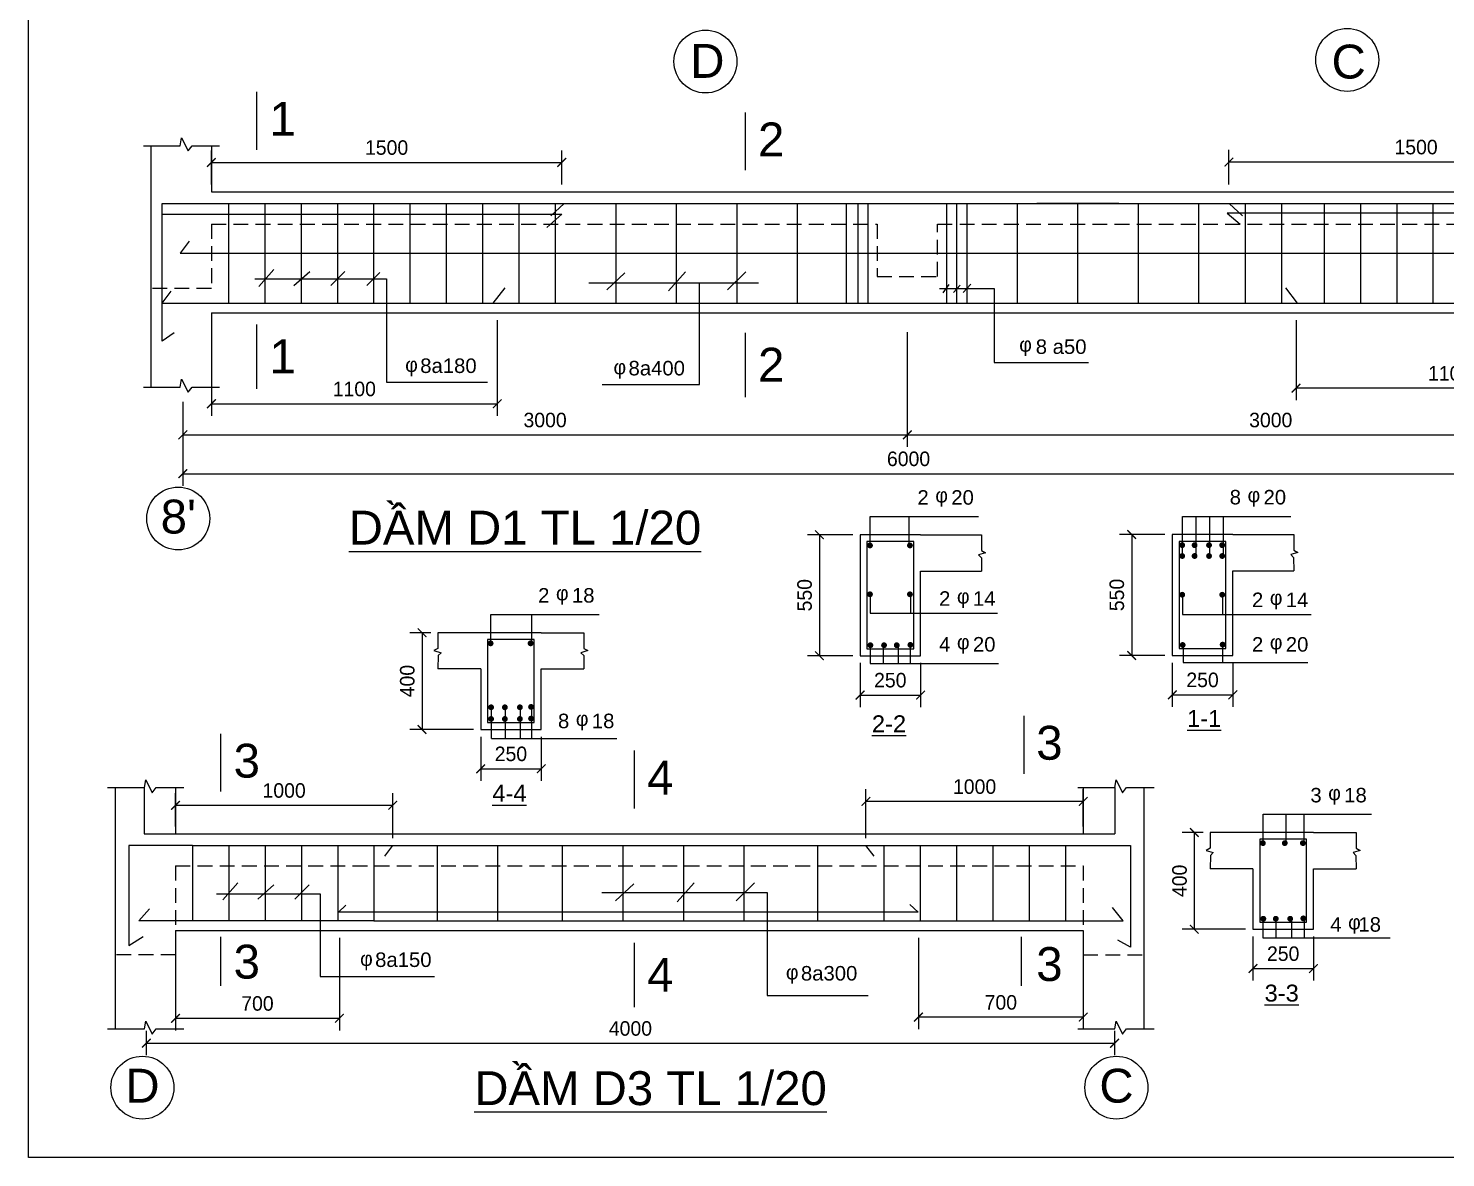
# Model space of a CAD drawing. Header units: millimetres. Extents: x -13160 to 122279, y 2205 to 75228.
# Drawn here: x -13160 to 16118, y 15828 to 39166 of the extents above; entities that cross this region are included whole.
import ezdxf
from ezdxf.enums import TextEntityAlignment as Align

# ---------------------------------------------------------------- set-up
doc = ezdxf.new("R2010")
doc.units = ezdxf.units.MM
doc.header["$LTSCALE"] = 6
doc.linetypes.add('DASHED', pattern=[19.05, 12.7, -6.35])
for name, color, linetype in [('BAO', 3, 'Continuous'), ('BAODAM', 3, 'Continuous'), ('BAOMANH', 2, 'Continuous'), ('DAI', 4, 'Continuous'), ('KTHUOT', 6, 'Continuous'), ('TEXT', 7, 'Continuous'), ('THEP', 1, 'Continuous')]:
    doc.layers.add(name, color=color, linetype=linetype)
doc.styles.add('VH', font='VHELVEN.TTF')
doc.styles.add('VNI-TIMES', font='VTIMESN.TTF')
doc.dimstyles.new('D1', dxfattribs={"dimtxt": 350, "dimasz": 180, "dimexe": 250, "dimexo": 150, "dimgap": 150, "dimtad": 1, "dimdec": 0, "dimtxsty": 'VNI-TIMES', "dimblk": 'ARCHTICK', "dimblk2": 'ARCHTICK', "dimcen": 2.5, "dimadec": 0, "dimazin": 0, "dimtfac": 1, "dimtdec": 0, "dimtmove": 0, "dimatfit": 3, "dimldrblk": 'ARCHTICK', "dimfxl": 0, "dimarcsym": 0})

# ---------------------------------------------------------------- blocks, each defined once
blk = doc.blocks.new('_ArchTick')
at = {"layer": 'BAOMANH', "color": 0, "const_width": 0.15}
blk.add_lwpolyline([(-0.5, -0.5), (0.5, 0.5)], dxfattribs=at)
blk = doc.blocks.new('*D24')
at = {"color": 0, "linetype": 'ByBlock', "ltscale": 4}
for p, q in [((6689, 32219), (6689, 29846)), ((-8276, 30776), (-8276, 29846)), ((-8276, 30096), (6689, 30096))]:
    blk.add_line(p, q, dxfattribs=at)
at = {"layer": 'DEFPOINTS', "color": 0, "linetype": 'ByBlock', "ltscale": 4}
for p in [(6689, 32369), (-8276, 30926), (6689, 30096)]:
    blk.add_point(p, dxfattribs=at)
at = {"color": 0, "linetype": 'ByBlock', "ltscale": 4, "xscale": 180, "yscale": 180, "zscale": 180, "rotation": 180}
blk.add_blockref('_ArchTick', (-8276, 30096), dxfattribs=at)
at = {"color": 0, "linetype": 'ByBlock', "ltscale": 4, "xscale": 180, "yscale": 180, "zscale": 180}
blk.add_blockref('_ArchTick', (6689, 30096), dxfattribs=at)
at = {"color": 0, "linetype": 'ByBlock', "ltscale": 4, "insert": (-793, 30400), "char_height": 300, "attachment_point": 5, "style": 'VNI-TIMES'}
blk.add_mtext('3000', dxfattribs=at)
blk = doc.blocks.new('*D25')
at = {"color": 0, "linetype": 'ByBlock', "ltscale": 4}
for p, q in [((6689, 32069), (6689, 29846)), ((21705, 30776), (21705, 29846)), ((6689, 30096), (21705, 30096))]:
    blk.add_line(p, q, dxfattribs=at)
at = {"layer": 'DEFPOINTS', "color": 0, "linetype": 'ByBlock', "ltscale": 4}
for p in [(6689, 32219), (21705, 30926), (21705, 30096)]:
    blk.add_point(p, dxfattribs=at)
at = {"color": 0, "linetype": 'ByBlock', "ltscale": 4, "xscale": 180, "yscale": 180, "zscale": 180, "rotation": 180}
blk.add_blockref('_ArchTick', (6689, 30096), dxfattribs=at)
at = {"color": 0, "linetype": 'ByBlock', "ltscale": 4, "xscale": 180, "yscale": 180, "zscale": 180}
blk.add_blockref('_ArchTick', (21705, 30096), dxfattribs=at)
at = {"color": 0, "linetype": 'ByBlock', "ltscale": 4, "insert": (14197, 30400), "char_height": 300, "attachment_point": 5, "style": 'VNI-TIMES'}
blk.add_mtext('3000', dxfattribs=at)
blk = doc.blocks.new('*D26')
at = {"color": 0, "linetype": 'ByBlock', "ltscale": 4}
for p, q in [((-8276, 29946), (-8276, 28796)), ((21705, 29946), (21705, 28796)), ((-8276, 29046), (21705, 29046))]:
    blk.add_line(p, q, dxfattribs=at)
at = {"layer": 'DEFPOINTS', "color": 0, "linetype": 'ByBlock', "ltscale": 4}
for p in [(-8276, 30096), (21705, 30096), (21705, 29046)]:
    blk.add_point(p, dxfattribs=at)
at = {"color": 0, "linetype": 'ByBlock', "ltscale": 4, "xscale": 180, "yscale": 180, "zscale": 180, "rotation": 180}
blk.add_blockref('_ArchTick', (-8276, 29046), dxfattribs=at)
at = {"color": 0, "linetype": 'ByBlock', "ltscale": 4, "xscale": 180, "yscale": 180, "zscale": 180}
blk.add_blockref('_ArchTick', (21705, 29046), dxfattribs=at)
at = {"color": 0, "linetype": 'ByBlock', "ltscale": 4, "insert": (6715, 29351), "char_height": 300, "attachment_point": 5, "style": 'VNI-TIMES'}
blk.add_mtext('6000', dxfattribs=at)
blk = doc.blocks.new('*D27')
at = {"color": 0, "linetype": 'ByBlock', "ltscale": 4}
for p, q in [((10320, 28706), (9382, 28706)), ((9632, 28706), (9632, 26206)), ((10320, 26206), (9382, 26206))]:
    blk.add_line(p, q, dxfattribs=at)
at = {"layer": 'DEFPOINTS', "color": 0, "linetype": 'ByBlock', "ltscale": 4}
for p in [(10470, 28706), (9632, 26206), (10470, 26206)]:
    blk.add_point(p, dxfattribs=at)
at = {"color": 0, "linetype": 'ByBlock', "ltscale": 4, "xscale": 180, "yscale": 180, "zscale": 180}
for p, rotation in [((9632, 28706), 90), ((9632, 26206), 270)]:
    blk.add_blockref('_ArchTick', p, dxfattribs=dict(at, rotation=rotation))
at = {"color": 0, "linetype": 'ByBlock', "ltscale": 4, "insert": (9326, 27456), "char_height": 300, "attachment_point": 5, "rotation": 90, "style": 'VNI-TIMES'}
blk.add_mtext('550', dxfattribs=at)
blk = doc.blocks.new('*D28')
at = {"color": 0, "linetype": 'ByBlock', "ltscale": 4}
for p, q in [((1460, 26051), (1460, 25138)), ((2710, 26051), (2710, 25138)), ((1460, 25388), (2710, 25388))]:
    blk.add_line(p, q, dxfattribs=at)
at = {"layer": 'DEFPOINTS', "color": 0, "linetype": 'ByBlock', "ltscale": 4}
for p in [(1460, 26201), (2710, 26201), (2710, 25388)]:
    blk.add_point(p, dxfattribs=at)
at = {"color": 0, "linetype": 'ByBlock', "ltscale": 4, "xscale": 180, "yscale": 180, "zscale": 180, "rotation": 180}
blk.add_blockref('_ArchTick', (1460, 25388), dxfattribs=at)
at = {"color": 0, "linetype": 'ByBlock', "ltscale": 4, "xscale": 180, "yscale": 180, "zscale": 180}
blk.add_blockref('_ArchTick', (2710, 25388), dxfattribs=at)
at = {"color": 0, "linetype": 'ByBlock', "ltscale": 4, "insert": (2085, 25694), "char_height": 300, "attachment_point": 5, "style": 'VNI-TIMES'}
blk.add_mtext('250', dxfattribs=at)
blk = doc.blocks.new('*D29')
at = {"color": 0, "linetype": 'ByBlock', "ltscale": 4}
for p, q in [((-7686, 35936), (-7686, 36644)), ((-448, 35936), (-448, 36644)), ((-7686, 36394), (-448, 36394))]:
    blk.add_line(p, q, dxfattribs=at)
at = {"layer": 'DEFPOINTS', "color": 0, "linetype": 'ByBlock', "ltscale": 4}
for p in [(-448, 36394), (-7686, 35786), (-448, 35786)]:
    blk.add_point(p, dxfattribs=at)
at = {"color": 0, "linetype": 'ByBlock', "ltscale": 4, "xscale": 180, "yscale": 180, "zscale": 180, "rotation": 180}
blk.add_blockref('_ArchTick', (-7686, 36394), dxfattribs=at)
at = {"color": 0, "linetype": 'ByBlock', "ltscale": 4, "xscale": 180, "yscale": 180, "zscale": 180}
blk.add_blockref('_ArchTick', (-448, 36394), dxfattribs=at)
at = {"color": 0, "linetype": 'ByBlock', "ltscale": 4, "insert": (-4067, 36700), "char_height": 300, "attachment_point": 5, "style": 'VNI-TIMES'}
blk.add_mtext('1500', dxfattribs=at)
blk = doc.blocks.new('*D30')
at = {"color": 0, "linetype": 'ByBlock', "ltscale": 4}
for p, q in [((13334, 35936), (13334, 36653)), ((21064, 35936), (21064, 36653)), ((21064, 36403), (13334, 36403))]:
    blk.add_line(p, q, dxfattribs=at)
at = {"layer": 'DEFPOINTS', "color": 0, "linetype": 'ByBlock', "ltscale": 4}
for p in [(13334, 36403), (13334, 35786), (21064, 35786)]:
    blk.add_point(p, dxfattribs=at)
at = {"color": 0, "linetype": 'ByBlock', "ltscale": 4, "xscale": 180, "yscale": 180, "zscale": 180, "rotation": 180}
blk.add_blockref('_ArchTick', (13334, 36403), dxfattribs=at)
at = {"color": 0, "linetype": 'ByBlock', "ltscale": 4, "xscale": 180, "yscale": 180, "zscale": 180}
blk.add_blockref('_ArchTick', (21064, 36403), dxfattribs=at)
at = {"color": 0, "linetype": 'ByBlock', "ltscale": 4, "insert": (17199, 36710), "char_height": 300, "attachment_point": 5, "style": 'VNI-TIMES'}
blk.add_mtext('1500', dxfattribs=at)
blk = doc.blocks.new('*D31')
at = {"color": 0, "linetype": 'ByBlock', "ltscale": 4}
for p, q in [((-42996, 26551), (-42996, 25638)), ((-41746, 26551), (-41746, 25638)), ((-42996, 25888), (-41746, 25888))]:
    blk.add_line(p, q, dxfattribs=at)
at = {"layer": 'DEFPOINTS', "color": 0, "linetype": 'ByBlock', "ltscale": 4}
for p in [(-42996, 26701), (-41746, 26701), (-41746, 25888)]:
    blk.add_point(p, dxfattribs=at)
at = {"color": 0, "linetype": 'ByBlock', "ltscale": 4, "xscale": 180, "yscale": 180, "zscale": 180, "rotation": 180}
blk.add_blockref('_ArchTick', (-42996, 25888), dxfattribs=at)
at = {"color": 0, "linetype": 'ByBlock', "ltscale": 4, "xscale": 180, "yscale": 180, "zscale": 180}
blk.add_blockref('_ArchTick', (-41746, 25888), dxfattribs=at)
at = {"color": 0, "linetype": 'ByBlock', "ltscale": 4, "insert": (-42371, 26194), "char_height": 300, "attachment_point": 5, "style": 'VNI-TIMES'}
blk.add_mtext('250', dxfattribs=at)
blk = doc.blocks.new('*D32')
at = {"color": 0, "linetype": 'ByBlock', "ltscale": 4}
for p, q in [((-46561, 31715), (-46561, 31208)), ((-26560, 31715), (-26560, 31208)), ((-46561, 31458), (-26560, 31458))]:
    blk.add_line(p, q, dxfattribs=at)
at = {"layer": 'DEFPOINTS', "color": 0, "linetype": 'ByBlock', "ltscale": 4}
for p in [(-46561, 31865), (-26560, 31865), (-26560, 31458)]:
    blk.add_point(p, dxfattribs=at)
at = {"color": 0, "linetype": 'ByBlock', "ltscale": 4, "xscale": 180, "yscale": 180, "zscale": 180, "rotation": 180}
blk.add_blockref('_ArchTick', (-46561, 31458), dxfattribs=at)
at = {"color": 0, "linetype": 'ByBlock', "ltscale": 4, "xscale": 180, "yscale": 180, "zscale": 180}
blk.add_blockref('_ArchTick', (-26560, 31458), dxfattribs=at)
at = {"color": 0, "linetype": 'ByBlock', "ltscale": 4, "insert": (-36561, 31761), "char_height": 300, "attachment_point": 5, "style": 'VNI-TIMES'}
blk.add_mtext('4000', dxfattribs=at)
blk = doc.blocks.new('*D60')
at = {"color": 0, "linetype": 'ByBlock', "ltscale": 4}
for p, q in [((-4847, 26677), (-5277, 26677)), ((-5027, 26677), (-5027, 24677)), ((-3966, 24677), (-5277, 24677))]:
    blk.add_line(p, q, dxfattribs=at)
at = {"layer": 'DEFPOINTS', "color": 0, "linetype": 'ByBlock', "ltscale": 4}
for p in [(-4697, 26677), (-5027, 24677), (-3816, 24677)]:
    blk.add_point(p, dxfattribs=at)
at = {"color": 0, "linetype": 'ByBlock', "ltscale": 4, "xscale": 180, "yscale": 180, "zscale": 180}
for p, rotation in [((-5027, 26677), 90), ((-5027, 24677), 270)]:
    blk.add_blockref('_ArchTick', p, dxfattribs=dict(at, rotation=rotation))
at = {"color": 0, "linetype": 'ByBlock', "ltscale": 4, "insert": (-5331, 25677), "char_height": 300, "attachment_point": 5, "rotation": 90, "style": 'VNI-TIMES'}
blk.add_mtext('400', dxfattribs=at)
blk = doc.blocks.new('*D86')
at = {"color": 0, "linetype": 'ByBlock', "ltscale": 4}
for p, q in [((-4847, 26677), (-5277, 26677)), ((-5027, 26677), (-5027, 24677)), ((-3966, 24677), (-5277, 24677))]:
    blk.add_line(p, q, dxfattribs=at)
at = {"layer": 'DEFPOINTS', "color": 0, "linetype": 'ByBlock', "ltscale": 4}
for p in [(-4697, 26677), (-5027, 24677), (-3816, 24677)]:
    blk.add_point(p, dxfattribs=at)
at = {"color": 0, "linetype": 'ByBlock', "ltscale": 4, "xscale": 180, "yscale": 180, "zscale": 180}
for p, rotation in [((-5027, 26677), 90), ((-5027, 24677), 270)]:
    blk.add_blockref('_ArchTick', p, dxfattribs=dict(at, rotation=rotation))
at = {"color": 0, "linetype": 'ByBlock', "ltscale": 4, "insert": (-5331, 25677), "char_height": 300, "attachment_point": 5, "rotation": 90, "style": 'VNI-TIMES'}
blk.add_mtext('400', dxfattribs=at)
blk = doc.blocks.new('*D85')
at = {"color": 0, "linetype": 'ByBlock', "ltscale": 4}
for p, q in [((-3816, 24527), (-3816, 23615)), ((-2566, 24527), (-2566, 23615)), ((-3816, 23865), (-2566, 23865))]:
    blk.add_line(p, q, dxfattribs=at)
at = {"layer": 'DEFPOINTS', "color": 0, "linetype": 'ByBlock', "ltscale": 4}
for p in [(-3816, 24677), (-2566, 24677), (-2566, 23865)]:
    blk.add_point(p, dxfattribs=at)
at = {"color": 0, "linetype": 'ByBlock', "ltscale": 4, "xscale": 180, "yscale": 180, "zscale": 180, "rotation": 180}
blk.add_blockref('_ArchTick', (-3816, 23865), dxfattribs=at)
at = {"color": 0, "linetype": 'ByBlock', "ltscale": 4, "xscale": 180, "yscale": 180, "zscale": 180}
blk.add_blockref('_ArchTick', (-2566, 23865), dxfattribs=at)
at = {"color": 0, "linetype": 'ByBlock', "ltscale": 4, "insert": (-3191, 24171), "char_height": 300, "attachment_point": 5, "style": 'VNI-TIMES'}
blk.add_mtext('250', dxfattribs=at)
blk = doc.blocks.new('*D87')
at = {"color": 0, "linetype": 'ByBlock', "ltscale": 4}
for p, q in [((3023, 26051), (3023, 25138)), ((4273, 26051), (4273, 25138)), ((3023, 25388), (4273, 25388))]:
    blk.add_line(p, q, dxfattribs=at)
at = {"layer": 'DEFPOINTS', "color": 0, "linetype": 'ByBlock', "ltscale": 4}
for p in [(3023, 26201), (4273, 26201), (4273, 25388)]:
    blk.add_point(p, dxfattribs=at)
at = {"color": 0, "linetype": 'ByBlock', "ltscale": 4, "xscale": 180, "yscale": 180, "zscale": 180, "rotation": 180}
blk.add_blockref('_ArchTick', (3023, 25388), dxfattribs=at)
at = {"color": 0, "linetype": 'ByBlock', "ltscale": 4, "xscale": 180, "yscale": 180, "zscale": 180}
blk.add_blockref('_ArchTick', (4273, 25388), dxfattribs=at)
at = {"color": 0, "linetype": 'ByBlock', "ltscale": 4, "insert": (3648, 25694), "char_height": 300, "attachment_point": 5, "style": 'VNI-TIMES'}
blk.add_mtext('250', dxfattribs=at)
blk = doc.blocks.new('*D88')
at = {"color": 0, "linetype": 'ByBlock', "ltscale": 4}
for p, q in [((3870, 28701), (2932, 28701)), ((3182, 28701), (3182, 26201)), ((3870, 26201), (2932, 26201))]:
    blk.add_line(p, q, dxfattribs=at)
at = {"layer": 'DEFPOINTS', "color": 0, "linetype": 'ByBlock', "ltscale": 4}
for p in [(4020, 28701), (3182, 26201), (4020, 26201)]:
    blk.add_point(p, dxfattribs=at)
at = {"color": 0, "linetype": 'ByBlock', "ltscale": 4, "xscale": 180, "yscale": 180, "zscale": 180}
for p, rotation in [((3182, 28701), 90), ((3182, 26201), 270)]:
    blk.add_blockref('_ArchTick', p, dxfattribs=dict(at, rotation=rotation))
at = {"color": 0, "linetype": 'ByBlock', "ltscale": 4, "insert": (2876, 27451), "char_height": 300, "attachment_point": 5, "rotation": 90, "style": 'VNI-TIMES'}
blk.add_mtext('550', dxfattribs=at)
blk = doc.blocks.new('*D89')
at = {"color": 0, "linetype": 'ByBlock', "ltscale": 4}
for p, q in [((-9379, 33136), (-9379, 31158)), ((-3473, 33136), (-3473, 31158)), ((-9379, 31408), (-3473, 31408))]:
    blk.add_line(p, q, dxfattribs=at)
at = {"layer": 'DEFPOINTS', "color": 0, "linetype": 'ByBlock', "ltscale": 4}
for p in [(-9379, 33286), (-3473, 33286), (-3473, 31408)]:
    blk.add_point(p, dxfattribs=at)
at = {"color": 0, "linetype": 'ByBlock', "ltscale": 4, "xscale": 180, "yscale": 180, "zscale": 180, "rotation": 180}
blk.add_blockref('_ArchTick', (-9379, 31408), dxfattribs=at)
at = {"color": 0, "linetype": 'ByBlock', "ltscale": 4, "xscale": 180, "yscale": 180, "zscale": 180}
blk.add_blockref('_ArchTick', (-3473, 31408), dxfattribs=at)
at = {"color": 0, "linetype": 'ByBlock', "ltscale": 4, "insert": (-6426, 31712), "char_height": 300, "attachment_point": 5, "style": 'VNI-TIMES'}
blk.add_mtext('1100', dxfattribs=at)
blk = doc.blocks.new('*D90')
at = {"color": 0, "linetype": 'ByBlock', "ltscale": 4}
for p, q in [((13027, 33136), (13027, 31480)), ((19371, 33136), (19371, 31480)), ((19371, 31730), (13027, 31730))]:
    blk.add_line(p, q, dxfattribs=at)
at = {"layer": 'DEFPOINTS', "color": 0, "linetype": 'ByBlock', "ltscale": 4}
for p in [(13027, 33286), (19371, 33286), (13027, 31730)]:
    blk.add_point(p, dxfattribs=at)
at = {"color": 0, "linetype": 'ByBlock', "ltscale": 4, "xscale": 180, "yscale": 180, "zscale": 180, "rotation": 180}
blk.add_blockref('_ArchTick', (13027, 31730), dxfattribs=at)
at = {"color": 0, "linetype": 'ByBlock', "ltscale": 4, "xscale": 180, "yscale": 180, "zscale": 180}
blk.add_blockref('_ArchTick', (19371, 31730), dxfattribs=at)
at = {"color": 0, "linetype": 'ByBlock', "ltscale": 4, "insert": (16199, 32034), "char_height": 300, "attachment_point": 5, "style": 'VNI-TIMES'}
blk.add_mtext('1100', dxfattribs=at)
blk = doc.blocks.new('*D91')
at = {"color": 0, "linetype": 'ByBlock', "ltscale": 4}
for p, q in [((-10119, 20371), (-10119, 18459)), ((-6735, 20371), (-6735, 18459)), ((-10119, 18709), (-6735, 18709))]:
    blk.add_line(p, q, dxfattribs=at)
at = {"layer": 'DEFPOINTS', "color": 0, "linetype": 'ByBlock', "ltscale": 4}
for p in [(-10119, 20521), (-6735, 20521), (-6735, 18709)]:
    blk.add_point(p, dxfattribs=at)
at = {"color": 0, "linetype": 'ByBlock', "ltscale": 4, "xscale": 180, "yscale": 180, "zscale": 180, "rotation": 180}
blk.add_blockref('_ArchTick', (-10119, 18709), dxfattribs=at)
at = {"color": 0, "linetype": 'ByBlock', "ltscale": 4, "xscale": 180, "yscale": 180, "zscale": 180}
blk.add_blockref('_ArchTick', (-6735, 18709), dxfattribs=at)
at = {"color": 0, "linetype": 'ByBlock', "ltscale": 4, "insert": (-8427, 19013), "char_height": 300, "attachment_point": 5, "style": 'VNI-TIMES'}
blk.add_mtext('700', dxfattribs=at)
blk = doc.blocks.new('*D92')
at = {"color": 0, "linetype": 'ByBlock', "ltscale": 4}
for p, q in [((5227, 20371), (5227, 18482)), ((8631, 20371), (8631, 18482)), ((8631, 18732), (5227, 18732))]:
    blk.add_line(p, q, dxfattribs=at)
at = {"layer": 'DEFPOINTS', "color": 0, "linetype": 'ByBlock', "ltscale": 4}
for p in [(5227, 20521), (8631, 20521), (5227, 18732)]:
    blk.add_point(p, dxfattribs=at)
at = {"color": 0, "linetype": 'ByBlock', "ltscale": 4, "xscale": 180, "yscale": 180, "zscale": 180, "rotation": 180}
blk.add_blockref('_ArchTick', (5227, 18732), dxfattribs=at)
at = {"color": 0, "linetype": 'ByBlock', "ltscale": 4, "xscale": 180, "yscale": 180, "zscale": 180}
blk.add_blockref('_ArchTick', (8631, 18732), dxfattribs=at)
at = {"color": 0, "linetype": 'ByBlock', "ltscale": 4, "insert": (6929, 19035), "char_height": 300, "attachment_point": 5, "style": 'VNI-TIMES'}
blk.add_mtext('700', dxfattribs=at)
blk = doc.blocks.new('*D102')
at = {"color": 0, "linetype": 'ByBlock', "ltscale": 4}
for p, q in [((4143, 22429), (4143, 23440)), ((8631, 22671), (8631, 23440)), ((8631, 23190), (4143, 23190))]:
    blk.add_line(p, q, dxfattribs=at)
at = {"layer": 'DEFPOINTS', "color": 0, "linetype": 'ByBlock', "ltscale": 4}
for p in [(4143, 23190), (4143, 22279), (8631, 22521)]:
    blk.add_point(p, dxfattribs=at)
at = {"color": 0, "linetype": 'ByBlock', "ltscale": 4, "xscale": 180, "yscale": 180, "zscale": 180, "rotation": 180}
blk.add_blockref('_ArchTick', (4143, 23190), dxfattribs=at)
at = {"color": 0, "linetype": 'ByBlock', "ltscale": 4, "xscale": 180, "yscale": 180, "zscale": 180}
blk.add_blockref('_ArchTick', (8631, 23190), dxfattribs=at)
at = {"color": 0, "linetype": 'ByBlock', "ltscale": 4, "insert": (6387, 23494), "char_height": 300, "attachment_point": 5, "style": 'VNI-TIMES'}
blk.add_mtext('1000', dxfattribs=at)
blk = doc.blocks.new('*D103')
at = {"color": 0, "linetype": 'ByBlock', "ltscale": 4}
for p, q in [((-10119, 22671), (-10119, 23360)), ((-5632, 22429), (-5632, 23360)), ((-10119, 23110), (-5632, 23110))]:
    blk.add_line(p, q, dxfattribs=at)
at = {"layer": 'DEFPOINTS', "color": 0, "linetype": 'ByBlock', "ltscale": 4}
for p in [(-5632, 23110), (-10119, 22521), (-5632, 22279)]:
    blk.add_point(p, dxfattribs=at)
at = {"color": 0, "linetype": 'ByBlock', "ltscale": 4, "xscale": 180, "yscale": 180, "zscale": 180, "rotation": 180}
blk.add_blockref('_ArchTick', (-10119, 23110), dxfattribs=at)
at = {"color": 0, "linetype": 'ByBlock', "ltscale": 4, "xscale": 180, "yscale": 180, "zscale": 180}
blk.add_blockref('_ArchTick', (-5632, 23110), dxfattribs=at)
at = {"color": 0, "linetype": 'ByBlock', "ltscale": 4, "insert": (-7876, 23414), "char_height": 300, "attachment_point": 5, "style": 'VNI-TIMES'}
blk.add_mtext('1000', dxfattribs=at)

msp = doc.modelspace()

# ---------------------------------------------------------------- linework, layer by layer
at = {"layer": 'BAO', "color": 3, "linetype": 'Continuous'}
for p, q in [((-13159.6, 15828.2), (-13159.6, 75228.2)), ((71040.4, 15828.2), (-13159.6, 15828.2))]:
    msp.add_line(p, q, dxfattribs=at)
at = {"layer": 'BAODAM', "color": 3, "linetype": 'Continuous'}
for p, q in [((-10628.5, 36740.3), (-10628.5, 31753.5)), ((-9378.5, 36740.3), (-9378.5, 35786.1)), ((-9378.5, 35786.1), (19371.5, 35786.1)), ((-9378.5, 33286.1), (19371.5, 33286.1)), ((-9378.5, 33286.1), (-9378.5, 31753.5)), ((5270.2, 28700.5), (4020.2, 28700.5)), ((4020.2, 28700.5), (4020.2, 26200.5)), ((11720.5, 28705.9), (10470.5, 28705.9)), ((10470.5, 28705.9), (10470.5, 26205.9)), ((5270.2, 26200.5), (5270.2, 27950.5)), ((11720.5, 26205.9), (11720.5, 27955.9)), ((-2565.8, 26677.2), (-3815.8, 26677.2)), ((4020.2, 26200.5), (5270.2, 26200.5)), ((10470.5, 26205.9), (11720.5, 26205.9)), ((-3815.8, 25927.2), (-3815.8, 24677.2)), ((-2565.8, 24677.2), (-2565.8, 25927.2)), ((-3815.8, 24677.2), (-2565.8, 24677.2)), ((-11369.3, 23475.6), (-11369.3, 18488.8)), ((-10769.3, 23475.6), (-10769.3, 22521.4)), ((-10119.3, 23475.6), (-10119.3, 22521.4)), ((8630.7, 23475.6), (8630.7, 22521.4)), ((9280.7, 23475.6), (9280.7, 22521.4)), ((9880.7, 23475.6), (9880.7, 18488.8)), ((13386.7, 22548.6), (12136.7, 22548.6)), ((-10769.3, 22521.4), (9280.7, 22521.4)), ((12136.7, 21798.6), (12136.7, 20548.6)), ((13386.7, 20548.6), (13386.7, 21798.6)), ((-10119.3, 20521.4), (8630.7, 20521.4)), ((-10119.3, 20521.4), (-10119.3, 18488.8)), ((8630.7, 20521.4), (8630.7, 18488.8)), ((12136.7, 20548.6), (13386.7, 20548.6))]:
    msp.add_line(p, q, dxfattribs=at)
at = {"layer": 'BAODAM', "color": 3, "linetype": 'Continuous', "ltscale": 4}
for p, q in [((5270.2, 28700.5), (6530, 28700.5)), ((11720.5, 28705.9), (12980.2, 28705.9)), ((5270.2, 27950.5), (6530, 27950.5)), ((11720.5, 27955.9), (12980.2, 27955.9)), ((-3815.8, 26677.2), (-4697.4, 26677.2)), ((-2565.8, 26677.2), (-1684.2, 26677.2)), ((-3815.8, 25927.2), (-4697.4, 25927.2)), ((-2565.8, 25927.2), (-1684.2, 25927.2)), ((12136.7, 22548.6), (11255.1, 22548.6)), ((13386.7, 22548.6), (14268.3, 22548.6)), ((12136.7, 21798.6), (11255.1, 21798.6)), ((13386.7, 21798.6), (14268.3, 21798.6))]:
    msp.add_line(p, q, dxfattribs=at)
at = {"layer": 'BAODAM', "color": 3, "linetype": 'Continuous'}
for centre in [(826.8, 38479.8), (14084.7, 38512.4), (-10063.5, 29036.7), (-10804.3, 17275.4), (9315.7, 17275.4)]:
    msp.add_circle(centre, 650, dxfattribs=at)
at = {"layer": 'BAOMANH', "color": 2, "linetype": 'DASHED', "ltscale": 4}
for p, q in [((-9378.5, 35122), (4371.5, 35122)), ((-9378.5, 35122), (-9378.5, 33786.1)), ((4371.5, 35122), (4371.5, 34036.1)), ((5621.5, 34036.1), (5621.5, 35122)), ((5621.5, 35122), (19371.5, 35122)), ((4371.5, 34036.1), (5621.5, 34036.1)), ((-9378.5, 33786.1), (-10628.5, 33786.1)), ((-10119.3, 21857.3), (8630.7, 21857.3)), ((-10119.3, 21857.3), (-10119.3, 20021.4)), ((8630.7, 21857.3), (8630.7, 20021.4)), ((-10119.3, 20021.4), (-11369.3, 20021.4)), ((8630.7, 20021.4), (9880.7, 20021.4))]:
    msp.add_line(p, q, dxfattribs=at)
at = {"layer": 'BAOMANH', "color": 2, "linetype": 'Continuous', "ltscale": 4}
for p, q in [((-1209.1, 33762.9), (-835, 34111.8)), ((62.9, 33738), (412.1, 34136.7)), ((1285.1, 33762.9), (1659.2, 34136.7)), ((-3302.2, 24488.4), (-3302.2, 25140.2)), ((-2991.5, 24488.4), (-2991.5, 25140.2)), ((-3590.8, 24488.4), (-1000.9, 24488.4)), ((-1029.4, 21136.7), (-655.3, 21485.6)), ((242.6, 21111.8), (591.8, 21510.5)), ((1464.8, 21136.7), (1838.9, 21510.5))]:
    msp.add_line(p, q, dxfattribs=at)
at = {"layer": 'BAOMANH', "color": 2, "linetype": 'Continuous'}
for points in [[(-10781.4, 36740.3), (-10021.9, 36740.3), (-9994.8, 36903), (-9859.1, 36631.9), (-9777.7, 36740.3), (-9208.1, 36740.3)], [(-10781.4, 31753.5), (-10021.9, 31753.5), (-9994.8, 31916.1), (-9859.1, 31645.1), (-9777.7, 31753.5), (-9208.1, 31753.5)], [(-11522.2, 23475.6), (-10762.7, 23475.6), (-10735.5, 23638.3), (-10599.9, 23367.2), (-10518.5, 23475.6), (-9948.9, 23475.6)], [(8521.6, 23475.6), (9281.1, 23475.6), (9308.2, 23638.3), (9443.9, 23367.2), (9525.2, 23475.6), (10094.9, 23475.6)], [(-11522.2, 18488.8), (-10762.7, 18488.8), (-10735.5, 18651.4), (-10599.9, 18380.4), (-10518.5, 18488.8), (-9948.9, 18488.8)], [(8521.6, 18488.8), (9281.1, 18488.8), (9308.2, 18651.4), (9443.9, 18380.4), (9525.2, 18488.8), (10094.9, 18488.8)]]:
    msp.add_lwpolyline(points, dxfattribs=at)
at = {"layer": 'BAOMANH', "color": 2, "linetype": 'Continuous', "ltscale": 4}
for points in [[(-8480, 33986), (-5759.6, 33986), (-5759.6, 31854.6), (-3677.1, 31854.6)], [(-8401.7, 33829.6), (-8088.6, 34181.6)], [(-7677.6, 33849.2), (-7344.8, 34142.5)], [(-6914.3, 33849.2), (-6620.7, 34142.5)], [(-6170.6, 33849.2), (-5896.6, 34122.9)], [(-1581, 33908.2), (1922.2, 33908.2)], [(-1306.9, 31808.1), (703.7, 31808.1), (703.7, 33908.2)], [(5660, 33790), (6790, 33790), (6790, 32260), (8740, 32260)], [(5740, 33700), (5860, 33870)], [(5950, 33710), (6090, 33860)], [(6150, 33710), (6310, 33880)], [(4228.9, 28465.7), (4228.9, 29075.2), (6469.8, 29075.2)], [(5037.1, 28491.7), (5037.1, 29075.2)], [(10679.1, 28291.2), (10679.1, 29080.6), (12920.1, 29080.6)], [(10961.6, 28261.3), (10961.6, 29080.6)], [(11243.3, 28288.1), (11243.3, 29080.6)], [(11529.6, 28272.9), (11529.6, 29080.6)], [(6530, 28700.5), (6530, 28374.2), (6615.1, 28330), (6467.5, 28285.8), (6526.6, 28226.8), (6530, 27950.5)], [(12980.2, 28705.9), (12980.2, 28379.7), (13065.4, 28335.4), (12917.8, 28291.2), (12976.8, 28232.2), (12980.2, 27955.9)], [(4230, 27480), (4230, 27080), (6860, 27080)], [(5060, 27440), (5060, 27080)], [(10680, 27460), (10680, 27050), (13340, 27050)], [(11510, 27450), (11510, 27050)], [(-3607.2, 26442.4), (-3607.2, 27051.9), (-1366.2, 27051.9)], [(-2756.6, 26468.4), (-2756.6, 27051.9)], [(-4697.4, 26677.2), (-4697.4, 26350.9), (-4782.5, 26306.7), (-4634.9, 26262.5), (-4694, 26203.5), (-4697.4, 25927.2)], [(-1684.2, 26677.2), (-1684.2, 26350.9), (-1599.1, 26306.7), (-1746.7, 26262.5), (-1687.6, 26203.5), (-1684.2, 25927.2)], [(4227.7, 26446.5), (4227.7, 26040.5), (6879.8, 26040.5)], [(4498.1, 26441.1), (4498.1, 26040.5)], [(4809.1, 26417.4), (4809.1, 26040.5)], [(5053.3, 26453.8), (5053.3, 26040.5)], [(10696.9, 26408.7), (10696.9, 26060.1), (13267.8, 26060.1)], [(11504.9, 26408.7), (11504.9, 26060.1)], [(-3590.8, 24488.4), (-3590.8, 25133.7)], [(-2768.6, 25167.3), (-2768.6, 24488.4)], [(12345.3, 22298.4), (12345.3, 22923.2), (14586.3, 22923.2)], [(12822.5, 22316.6), (12822.5, 22923.2)], [(13195.8, 22316.6), (13195.8, 22923.2)], [(11255.1, 22548.6), (11255.1, 22222.3), (11170, 22178.1), (11317.5, 22133.9), (11258.5, 22074.9), (11255.1, 21798.6)], [(14268.3, 22548.6), (14268.3, 22222.3), (14353.4, 22178.1), (14205.8, 22133.9), (14264.8, 22074.9), (14268.3, 21798.6)], [(-9142.5, 21153.4), (-8829.4, 21505.3)], [(-8418.4, 21172.9), (-8085.6, 21466.2)], [(-7655.1, 21172.9), (-7361.5, 21466.2)], [(-9270, 21280), (-7130, 21280), (-7130, 19570), (-4770, 19570)], [(-1314.1, 21309.8), (2104.4, 21309.8), (2104.4, 19178.4), (4186.8, 19178.4)], [(12343.8, 20794.5), (12343.8, 20369.7), (14971.6, 20369.7)], [(12608.9, 20795.4), (12608.9, 20369.7)], [(13196.7, 20795.5), (13196.7, 20369.7)], [(12931.6, 20781.4), (12931.6, 20369.7)]]:
    msp.add_lwpolyline(points, dxfattribs=at)
at = {"layer": 'DAI', "color": 4, "linetype": 'Continuous', "ltscale": 4}
for p, q in [((-9026.5, 35543.8), (-9026.5, 33489.2)), ((-8276.5, 35543.8), (-8276.5, 33489.2)), ((-7526.5, 35543.8), (-7526.5, 33489.2)), ((-6776.5, 35543.8), (-6776.5, 33489.2)), ((-6026.5, 35543.8), (-6026.5, 33489.2)), ((-5276.5, 35543.8), (-5276.5, 33489.2)), ((-4526.5, 35543.8), (-4526.5, 33489.2)), ((-3776.5, 35543.8), (-3776.5, 33489.2)), ((-3026.5, 35543.8), (-3026.5, 33489.2)), ((-2276.5, 35543.8), (-2276.5, 33489.2)), ((-1026.5, 35543.8), (-1026.5, 33489.2)), ((223.5, 35543.8), (223.5, 33489.2)), ((1473.5, 35543.8), (1473.5, 33489.2)), ((2723.5, 35543.8), (2723.5, 33489.2)), ((3733.5, 35543.8), (3733.5, 33489.2)), ((3973.5, 35543.8), (3973.5, 33489.2)), ((4183.5, 35543.8), (4183.5, 33489.2)), ((5803.5, 35543.8), (5803.5, 33489.2)), ((6015.1, 35543.8), (6015.1, 33489.2)), ((6223.5, 35543.8), (6223.5, 33489.2)), ((7265.1, 35543.8), (7265.1, 33489.2)), ((8515.1, 35543.8), (8515.1, 33489.2)), ((9765.1, 35543.8), (9765.1, 33489.2)), ((11015.1, 35543.8), (11015.1, 33489.2)), ((11973.5, 35543.8), (11973.5, 33489.2)), ((12723.5, 35543.8), (12723.5, 33489.2)), ((13605.8, 35543.8), (13605.8, 33489.2)), ((14355.8, 35543.8), (14355.8, 33489.2)), ((15105.8, 35543.8), (15105.8, 33489.2)), ((15855.8, 35543.8), (15855.8, 33489.2)), ((-9767.3, 22279.1), (-9767.3, 20724.5)), ((-9017.3, 22279.1), (-9017.3, 20724.5)), ((-8267.3, 22279.1), (-8267.3, 20724.5)), ((-7517.3, 22279.1), (-7517.3, 20724.5)), ((-6767.3, 22279.1), (-6767.3, 20724.5)), ((-6020.3, 22279.1), (-6020.3, 20724.5)), ((-4717.3, 22279.1), (-4717.3, 20724.5)), ((-3467.3, 22279.1), (-3467.3, 20724.5)), ((-2129.3, 22279.1), (-2129.3, 20724.5)), ((-879.3, 22279.1), (-879.3, 20724.5)), ((370.7, 22279.1), (370.7, 20724.5)), ((1620.7, 22279.1), (1620.7, 20724.5)), ((3141.4, 22279.1), (3141.4, 20724.5)), ((4514.4, 22279.1), (4514.4, 20724.5)), ((5264.4, 22279.1), (5264.4, 20724.5)), ((6014.4, 22279.1), (6014.4, 20724.5)), ((6764.4, 22279.1), (6764.4, 20724.5)), ((7514.4, 22279.1), (7514.4, 20724.5)), ((8266.7, 22279.1), (8266.7, 20724.5))]:
    msp.add_line(p, q, dxfattribs=at)
at = {"layer": 'DAI', "color": 4, "linetype": 'Continuous'}
for p, q in [((5128.5, 28558.7), (4162.7, 28558.7)), ((4162.7, 28558.7), (4162.7, 26344.1)), ((5128.5, 26344.1), (5128.5, 28558.7)), ((11578.7, 28564.2), (10612.9, 28564.2)), ((10612.9, 28564.2), (10612.9, 26349.6)), ((11578.7, 26349.6), (11578.7, 28564.2)), ((-2707.5, 26535.4), (-3673.3, 26535.4)), ((-3673.3, 26535.4), (-3673.3, 24820.8)), ((-2707.5, 24820.8), (-2707.5, 26535.4)), ((4162.7, 26344.1), (5128.5, 26344.1)), ((10612.9, 26349.6), (11578.7, 26349.6)), ((-3673.3, 24820.8), (-2707.5, 24820.8)), ((12279.1, 22406.8), (12279.1, 20692.2)), ((13244.9, 22406.8), (12279.1, 22406.8)), ((13244.9, 20692.2), (13244.9, 22406.8)), ((12279.1, 20692.2), (13244.9, 20692.2))]:
    msp.add_line(p, q, dxfattribs=at)
at = {"layer": 'THEP', "color": 1, "linetype": 'Continuous'}
for p, q in [((607.2, 35543.8), (2298.3, 35543.8)), ((9363.6, 35543.8), (7672.6, 35543.8))]:
    msp.add_line(p, q, dxfattribs=at)
at = {"layer": 'THEP', "color": 1, "linetype": 'Continuous', "ltscale": 4}
for points in [[(-8447, 37853.1), (-8447, 36657.9)], [(1645.2, 37427), (1645.2, 36231.8)], [(-2364.8, 35291.3), (-2091, 35543.8)], [(11920.1, 35291.3), (11646.3, 35543.8)], [(-3320, 33800), (-3562.1, 33489.2)], [(12811.2, 33800), (13053.3, 33489.2)], [(-8447, 33046.2), (-8447, 31718.3)], [(1645.2, 32873.3), (1645.2, 31545.3)], [(7403.2, 24958.4), (7403.2, 23763.2)], [(-9187.8, 24588.4), (-9187.8, 23393.2)], [(-647.2, 24238.9), (-647.2, 23043.8)], [(-9767.3, 22279.1), (-11084.2, 22279.1), (-11084.2, 20212.5), (-10785.4, 20399)], [(-9767.3, 22279.1), (9607.7, 22279.1), (9607.7, 20175.1), (9346.2, 20324.4)], [(-5798.6, 22060), (-5631.7, 22279.1)], [(4310, 22060), (4143.1, 22279.1)], [(-6020.3, 20724.5), (-10877.2, 20724.5), (-10657, 20971)], [(5050.9, 21060), (5220.4, 20904.8), (-6753.2, 20904.8), (-6597.9, 21045.2)], [(-6020.3, 20724.5), (9458.3, 20724.5), (9234.2, 20996.1)], [(-9187.8, 20388.8), (-9187.8, 19376.3)], [(-647.2, 20265.3), (-647.2, 18937.4)], [(7346.4, 20388.8), (7346.4, 19376.3)]]:
    msp.add_lwpolyline(points, dxfattribs=at)
at = {"layer": 'THEP', "color": 1, "linetype": 'Continuous'}
for points in [[(-10147.5, 32871.3), (-10398.2, 32704.3), (-10398.2, 35543.8), (20369.1, 35543.8), (20369.1, 32874.2), (20062.6, 33096.9)], [(-10398.2, 32704.3), (-10398.2, 35326.3), (-2139.5, 35326.3), (-2446.9, 35047.1)], [(20369.1, 35349.4), (11607.6, 35349.4), (11872.6, 35122)], [(-9836.5, 34765), (-10023, 34516.5), (20174.2, 34516.5), (19884, 34806.4)], [(-10216.5, 33737.7), (-10403, 33489.2), (19794.2, 33489.2)]]:
    msp.add_lwpolyline(points, dxfattribs=at)
at = {"layer": 'THEP', "color": 1, "linetype": 'Continuous', "ltscale": 4, "const_width": 60}
for points in [[(4195.9, 28480.1, 1), (4255.9, 28480.1, 1)], [(5021.7, 28480.1, 1), (5081.7, 28480.1, 1)], [(10646.1, 28485.5, 1), (10706.1, 28485.5, 1)], [(10901.6, 28485.5, 1), (10961.6, 28485.5, 1)], [(11199.8, 28485.5, 1), (11259.8, 28485.5, 1)], [(11472, 28485.5, 1), (11532, 28485.5, 1)], [(10646.1, 28261.3, 1), (10706.1, 28261.3, 1)], [(10901.6, 28261.3, 1), (10961.6, 28261.3, 1)], [(11199.8, 28261.3, 1), (11259.8, 28261.3, 1)], [(11472, 28261.3, 1), (11532, 28261.3, 1)], [(4195.9, 27470.1, 1), (4255.9, 27470.1, 1)], [(5021.7, 27470.1, 1), (5081.7, 27470.1, 1)], [(10646.1, 27461.3, 1), (10706.1, 27461.3, 1)], [(11472, 27461.3, 1), (11532, 27461.3, 1)], [(-3640.2, 26456.8, 1), (-3580.2, 26456.8, 1)], [(-2814.3, 26456.8, 1), (-2754.3, 26456.8, 1)], [(4204.9, 26417.4, 1), (4264.9, 26417.4, 1)], [(4486.5, 26417.4, 1), (4546.5, 26417.4, 1)], [(4749.1, 26417.4, 1), (4809.1, 26417.4, 1)], [(5030.7, 26424.7, 1), (5090.7, 26424.7, 1)], [(10655.1, 26422.8, 1), (10715.1, 26422.8, 1)], [(11480.9, 26430.1, 1), (11540.9, 26430.1, 1)], [(-3631.2, 25135.1, 1), (-3571.2, 25135.1, 1)], [(-3345.9, 25135.1, 1), (-3285.9, 25135.1, 1)], [(-3035.2, 25135.1, 1), (-2975.2, 25135.1, 1)], [(-2805.3, 25142.5, 1), (-2745.3, 25142.5, 1)], [(-3631.2, 24894, 1), (-3571.2, 24894, 1)], [(-3345.9, 24894, 1), (-3285.9, 24894, 1)], [(-3035.2, 24894, 1), (-2975.2, 24894, 1)], [(-2805.3, 24901.4, 1), (-2745.3, 24901.4, 1)], [(12312.3, 22328.2, 1), (12372.3, 22328.2, 1)], [(12764.8, 22328.2, 1), (12824.8, 22328.2, 1)], [(13138.2, 22328.2, 1), (13198.2, 22328.2, 1)], [(12321.3, 20765.4, 1), (12381.3, 20765.4, 1)], [(12579, 20765.4, 1), (12639, 20765.4, 1)], [(12876.2, 20765.4, 1), (12936.2, 20765.4, 1)], [(13147.1, 20772.8, 1), (13207.1, 20772.8, 1)]]:
    msp.add_lwpolyline(points, format="xyb", close=True, dxfattribs=at)

# ---------------------------------------------------------------- texts
at = {"layer": 'TEXT', "color": 7, "linetype": 'Continuous', "ltscale": 20, "style": 'VH'}
for s, p in [('D', (867, 38492.7)), ('C', (14114.1, 38479)), ("8'", (-10061.2, 29076.5)), ('D', (-10802, 17315.3)), ('C', (9318.1, 17315.3))]:
    msp.add_text(s, height=700, dxfattribs=at).set_placement(p, align=Align.MIDDLE)
at = {"layer": 'TEXT', "color": 7, "linetype": 'Continuous', "ltscale": 4, "attachment_point": 1, "style": 'VNI-TIMES'}
for s, insert, char_height, width in [('\\fVNI-Helve|b0|i0|c0|p2;1', (-8178.1, 37646.4), 700, 2133.881), ('\\fVNI-Helve|b0|i0|c0|p2;2', (1914.1, 37220.3), 700, 2133.881), ('\\fVNI-Helve|b0|i0|c0|p2;1', (-8178.1, 32737.9), 700, 2133.881), ('\\fVNI-Helve|b0|i0|c0|p2;2', (1914.1, 32564.9), 700, 2133.881), ('\\fVNI-Helve|b0|i0|c0|p2;8 a50 ', (7650.5, 32737.3), 300, 1700.671), ('\\fVNI-Helve|b0|i0|c0|p2;2    20', (5206.7, 29622), 300, 1700.671), ('\\fVNI-Helve|b0|i0|c0|p2;8    20', (11657, 29627.4), 300, 1700.671), ('\\fVNI-Helve|b0|i0|c0|p2;2    18', (-2629.3, 27598.6), 300, 1700.671), ('\\fVNI-Helve|b0|i0|c0|p2;2    14', (5653.9, 27532.5), 300, 1700.671), ('\\fVNI-Helve|b0|i0|c0|p2;2    14', (12116.9, 27505.1), 300, 1700.671), ('\\fVNI-Helve|b0|i0|c0|p2;4    20', (5653.9, 26587.3), 300, 1700.671), ('\\fVNI-Helve|b0|i0|c0|p2;2    20', (12116.9, 26585.1), 300, 1700.671), ('\\fVNI-Helve|b0|i0|c0|p2;8    18', (-2218.5, 25003.3), 300, 1700.671), ('\\fVNI-Helve|b0|i0|c0|p2;\\L2-2', (4265.6, 24969), 350, 2133.881), ('\\fVNI-Helve|b0|i0|c0|p2;\\L1-1', (10775.8, 25079.1), 350, 2133.881), ('\\fVNI-Helve|b0|i0|c0|p2;3', (7660.3, 24751.7), 700, 2133.881), ('\\fVNI-Helve|b0|i0|c0|p2;3', (-8918.9, 24381.7), 700, 2133.881), ('\\fVNI-Helve|b0|i0|c0|p2;4', (-378.3, 24032.2), 700, 2133.881), ('\\fVNI-Helve|b0|i0|c0|p2;\\L4-4', (-3575.2, 23533.2), 350, 2133.881), ('\\fVNI-Helve|b0|i0|c0|p2;3    18', (13323.2, 23470), 300, 1700.671), ('\\fVNI-Helve|b0|i0|c0|p2;4   18', (13734, 20797.8), 300, 1700.671), ('\\fVNI-Helve|b0|i0|c0|p2;3', (-8918.9, 20228.7), 700, 2133.881), ('\\fVNI-Helve|b0|i0|c0|p2;4', (-378.3, 19957), 700, 2133.881), ('\\fVNI-Helve|b0|i0|c0|p2;3', (7660.3, 20179.3), 700, 2133.881), ('\\fVNI-Helve|b0|i0|c0|p2;\\L3-3', (12377.2, 19404.6), 350, 2133.881)]:
    msp.add_mtext(s, dxfattribs=dict(at, insert=insert, char_height=char_height, width=width))
at = {"layer": 'TEXT', "color": 7, "linetype": 'Continuous', "attachment_point": 1, "style": 'VNI-TIMES'}
for s, insert, char_height, width in [('\\fSymbol|b0|i0|c2|p18;f', (7309.8, 32783.9), 300, 366.108), ('\\fSymbol|b0|i0|c2|p18;f', (-5374.4, 32365.9), 300, 366.108), ('\\fVNI-Helve|b0|i0|c0|p2;8a180', (-5064.4, 32343.3), 300, 741.258), ('\\fSymbol|b0|i0|c2|p18;f', (-1071.6, 32315.9), 300, 366.108), ('\\fVNI-Helve|b0|i0|c0|p2;8a400', (-761.6, 32293.3), 300, 741.258), ('\\fSymbol|b0|i0|c2|p18;f', (5576, 29668.5), 300, 366.108), ('\\fSymbol|b0|i0|c2|p18;f', (12026.2, 29673.9), 300, 366.108), ('\\fVNI-Helve|b0|i0|c0|p2;\\LDAÀM D1 TL 1/20', (-6542.1, 29197.6), 700, 16212.061), ('\\fSymbol|b0|i0|c2|p18;f', (-2260, 27645.2), 300, 366.108), ('\\fSymbol|b0|i0|c2|p18;f', (6023.1, 27579.1), 300, 366.108), ('\\fSymbol|b0|i0|c2|p18;f', (12486.2, 27551.7), 300, 366.108), ('\\fSymbol|b0|i0|c2|p18;f', (6023.1, 26633.8), 300, 366.108), ('\\fSymbol|b0|i0|c2|p18;f', (12486.2, 26631.7), 300, 366.108), ('\\fSymbol|b0|i0|c2|p18;f', (-1849.2, 25049.9), 300, 366.108), ('\\fSymbol|b0|i0|c2|p18;f', (13692.4, 23516.6), 300, 366.108), ('\\fSymbol|b0|i0|c2|p18;f', (14103.3, 20844.3), 300, 366.108), ('\\fSymbol|b0|i0|c2|p18;f', (-6306, 20091.2), 300, 366.108), ('\\fVNI-Helve|b0|i0|c0|p2;8a150', (-5996.1, 20068.7), 300, 741.258), ('\\fSymbol|b0|i0|c2|p18;f', (2489.5, 19811.2), 300, 366.108), ('\\fVNI-Helve|b0|i0|c0|p2;8a300', (2799.5, 19788.6), 300, 741.258), ('\\fVNI-Helve|b0|i0|c0|p2;\\LDAÀM D3 TL 1/20', (-3947.6, 17614.4), 700, 16212.061)]:
    msp.add_mtext(s, dxfattribs=dict(at, insert=insert, char_height=char_height, width=width))

# ---------------------------------------------------------------- dimensions: what is measured, and where the dimension line sits
at = {"layer": 'KTHUOT', "color": 6, "linetype": 'Continuous', "ltscale": 4}
for base, p1, p2, text, picture, middle, set_off in [((-2140, 36394.2), (-9378.5, 35786.1), (-2140, 35786.1), '1500', '*D29', (-5759.3, 36700.5), (-1692.5, 0)), ((11641.6, 36403.3), (19371.5, 35786.1), (11641.6, 35786.1), '1500', '*D30', (15506.5, 36709.5), (-1692.5, 0)), ((4996.5, 30766.2), (-9968.1, 31595.8), (4996.5, 33039), '3000', '*D24', (-2485.8, 31069.8), (-1692.5, 669.8)), ((20012.8, 30766.2), (4996.5, 32889), (20012.8, 31595.5), '3000', '*D25', (12504.6, 31069.8), (-1692.5, 669.8)), ((20012.8, 29962.8), (-9968.1, 31013.3), (20012.8, 31013.3), '6000', '*D26', (5022.4, 30268.2), (-1692.5, 916.8)), ((5270.2, 25388), (4020.2, 26200.5), (5270.2, 26200.5), '250', '*D87', (4645.2, 25694.2), (997.4, 0)), ((11720.5, 25393.4), (10470.5, 26205.9), (11720.5, 26205.9), '250', '*D28', (11095.5, 25699.6), (9010.8, 5.4)), ((-2565.8, 23864.7), (-3815.8, 24677.2), (-2565.8, 24677.2), '250', '*D31', (-3190.8, 24170.9), (39180, -2023.3)), ((13386.7, 19736), (12136.7, 20548.6), (13386.7, 20548.6), '250', '*D85', (12761.7, 20042.3), (15952.5, -4128.6)), ((9278.7, 18193.1), (-10722.5, 18600.2), (9278.7, 18600.2), '4000', '*D32', (-721.9, 18496.7), (35838.6, -13264.7))]:
    dim = msp.add_linear_dim(base=base, p1=p1, p2=p2, text=text, dimstyle='D1', override={"dimtxt": 300}, dxfattribs=at)
    dim.commit()
    dim.dimension.update_dxf_attribs({"geometry": picture, "text_midpoint": middle, "insert": set_off})
for base, p1, p2, text, picture, middle in [((-3473.2, 31408.2), (-9378.5, 33286.1), (-3473.2, 33286.1), '1100', '*D89', (-6425.9, 31711.7)), ((13027.2, 31730.5), (19371.5, 33286.1), (13027.2, 33286.1), '1100', '*D90', (16199.3, 32034)), ((-5631.7, 23110), (-10119.3, 22521.4), (-5631.7, 22279.1), '1000', '*D103', (-7875.5, 23413.6)), ((4143.1, 23190), (8630.7, 22521.4), (4143.1, 22279.1), '1000', '*D102', (6386.9, 23493.6)), ((-6735.4, 18709.3), (-10119.3, 20521.4), (-6735.4, 20521.4), '700', '*D91', (-8427.3, 19012.8)), ((5226.8, 18731.8), (8630.7, 20521.4), (5226.8, 20521.4), '700', '*D92', (6928.8, 19035.3))]:
    dim = msp.add_linear_dim(base=base, p1=p1, p2=p2, text=text, dimstyle='D1', override={"dimtxt": 300}, dxfattribs=at)
    dim.commit()
    dim.dimension.update_dxf_attribs({"geometry": picture, "text_midpoint": middle})
for base, p1, p2, text, picture, middle in [((3181.9, 26200.5), (4020.2, 28700.5), (4020.2, 26200.5), '550', '*D88', (2875.7, 27450.5)), ((9632.2, 26205.9), (10470.5, 28705.9), (10470.5, 26205.9), '550', '*D27', (9325.9, 27455.9)), ((-5027.4, 24677.2), (-4697.4, 26677.2), (-3815.8, 24677.2), '400', '*D60', (-5331, 25677.2))]:
    dim = msp.add_linear_dim(base=base, p1=p1, p2=p2, angle=90, text=text, dimstyle='D1', override={"dimtxt": 300}, dxfattribs=at)
    dim.commit()
    dim.dimension.update_dxf_attribs({"geometry": picture, "text_midpoint": middle})
dim = msp.add_linear_dim(base=(10925.1, 20548.6), p1=(11255.1, 22548.6), p2=(12136.7, 20548.6), angle=90, text='400', dimstyle='D1', override={"dimtxt": 300}, dxfattribs=at)
dim.commit()
dim.dimension.update_dxf_attribs({"geometry": '*D86', "text_midpoint": (10621.5, 21548.6), "insert": (15952.5, -4128.6)})

doc.saveas('drawing.dxf')
